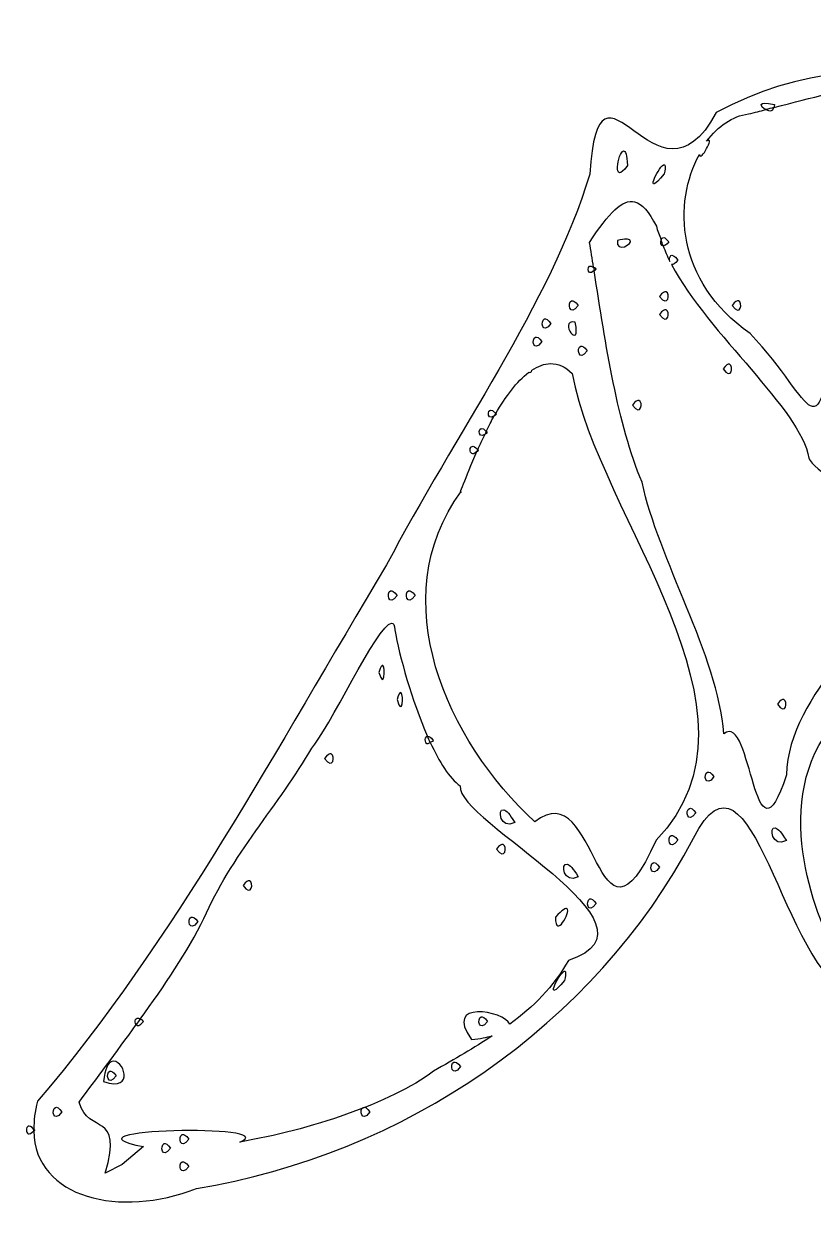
# Model space of a CAD drawing. Extents: x 2 to 648, y -12 to 512.
# Drawn here: x 2.4 to 118.6, y 311.7 to 487.4 of the extents above; entities that cross this region are included whole.
import ezdxf

# ---------------------------------------------------------------- set-up
doc = ezdxf.new("R2010")
doc.units = 0
doc.layers.add('Image', color=7, linetype='CONTINUOUS')

msp = doc.modelspace()

# ---------------------------------------------------------------- linework, layer by layer
at = {"layer": 'Image', "color": 7}
for points in [[(112.83203, 475.116513)], [(90.689453, 468.72198)], [(96.560547, 466.665341)], [(92.324214, 461.241509)], [(91.642578, 455.600888)], [(96.529297, 454.77081)], [(86.285161, 451.600884)], [(83.041016, 446.673154)], [(96.958984, 448.005185)], [(107.625, 446.673154)], [(96.958984, 445.339169)], [(79.041016, 444.005185)], [(83.554688, 443.555966)], [(77.708984, 441.339169)], [(84.375, 440.005185)], [(79.953125, 437.440732)], [(106.29102, 437.339169)], [(92.958984, 432.005185)], [(71.865234, 430.095026)], [(70.478516, 427.466122)], [(69.216797, 424.749324)], [(56.375, 404.00519)], [(59.041016, 404.00519)], [(56.511719, 399.25128)], [(55.267578, 393.0169)], [(57.933594, 389.01689)], [(114.29102, 388.00518)], [(62.236328, 381.69659)], [(47.625, 380.00519)], [(103.04102, 377.33917)], [(73.060547, 371.78621)], [(100.375, 372.00497)], [(113.06055, 369.1202)], [(97.708984, 368.00497)], [(72.958984, 366.67293)], [(82.394531, 363.78643)], [(95.041016, 364.00519)], [(35.625, 361.33917)], [(85.708984, 358.67315)], [(82.384766, 357.24347)], [(27.041016, 356.00519)], [(81.894531, 347.99719)], [(19.542969, 340.98761)], [(69.708984, 341.33899)], [(15.335938, 334.76477)], [(65.708984, 334.67297)], [(15.041016, 333.33899)], [(7.041016, 328.00519)], [(52.375, 328.00519)], [(3.84375, 324.55597)], [(25.708984, 324.00519)], [(23.041016, 322.67315)], [(25.708984, 320.00519)]]:
    msp.add_lwpolyline(points, close=True, dxfattribs=at)
msp.add_lwpolyline([(20, 322.23175), (16.888672, 319.60089), (14.384766, 318.31573)], dxfattribs=at)
for points in [[(173.57812, 457.118466), (158.01465, 478.394834), (128.12373, 487.418835), (104.33984, 474.370419)], [(104.33984, 474.370419), (95.480125, 457.95205), (87.062644, 486.641517), (85.724609, 465.311826)], [(112.83207, 475.116513), (118.73303, 476.628991), (122.98505, 477.881305), (127.05668, 477.889951)], [(109.06641, 474.165341), (110.13175, 474.414666), (110.69364, 474.578144), (111.64062, 474.815732)], [(111.64062, 474.815732), (110.80669, 475.236599), (110.28082, 476.134608), (112.88867, 475.555966)], [(112.83203, 475.116513), (112.41618, 475.009924), (112.07899, 474.925688), (111.64062, 474.815732)], [(111.64062, 474.815732), (112.14534, 474.561064), (112.70161, 474.49226), (112.83203, 475.116513)], [(112.88867, 475.555966), (112.91277, 475.353845), (112.86017, 475.251182), (112.83207, 475.116513)], [(102.92578, 470.155576), (104.59705, 472.375369), (106.74828, 473.857218), (109.06641, 474.165341)], [(101.84961, 468.206357), (101.97818, 466.924495), (104.22909, 471.132158), (102.92578, 470.155576)], [(91.277344, 466.573542), (88.900157, 463.321783), (89.899739, 468.624626), (90.689453, 468.72198)], [(90.689453, 468.72198), (90.952698, 468.75443), (91.194052, 468.207027), (91.277344, 466.573542)], [(109.3125, 441.876279), (98.277832, 449.591099), (98.016595, 461.193908), (101.84961, 468.206357)], [(96.666016, 465.33331), (93.527914, 461.597482), (95.740965, 466.175276), (96.560547, 466.665341)], [(96.560547, 466.665341), (96.833748, 466.828703), (96.952347, 466.537531), (96.666016, 465.33331)], [(85.724609, 465.311826), (79.948085, 446.301846), (65.772058, 426.883926), (55.798828, 407.81964)], [(85.679683, 455.276665), (88.566347, 459.624778), (90.530697, 461.69431), (92.324214, 461.241509)], [(92.324219, 461.241509), (93.400333, 460.969829), (94.414877, 459.790185), (95.529297, 457.651665)], [(95.529297, 457.651665), (95.657397, 457.000716), (95.997767, 456.33069), (96.216797, 455.671197)], [(86.285151, 451.600884), (86.098766, 452.813957), (85.864637, 454.095688), (85.679683, 455.276665)], [(89.777344, 455.555968), (89.536557, 453.540328), (92.203829, 455.112281), (91.642578, 455.600888)], [(91.642578, 455.600888), (91.455494, 455.763779), (90.908873, 455.806998), (89.777344, 455.555968)], [(96.216797, 455.671201), (96.038565, 455.268003), (96.117677, 454.764915), (96.529297, 454.77081)], [(96.216797, 455.671197), (96.377105, 456.033828), (96.696522, 456.228392), (97.333984, 455.333306)], [(96.529297, 454.77081), (96.412544, 455.072088), (96.316374, 455.371369), (96.216797, 455.671201)], [(97.333984, 455.333306), (96.97696, 454.831993), (96.736654, 454.773775), (96.529297, 454.770806)], [(96.529297, 454.770806), (96.828158, 453.999621), (97.090642, 453.234679), (97.490234, 452.456353)], [(97.490234, 452.456353), (97.335673, 453.096967), (97.68077, 454.0507), (98.666016, 452.66729)], [(86.363281, 451.120415), (85.18568, 450.014856), (85.164705, 452.509066), (86.285151, 451.600884)], [(86.285156, 451.600884), (86.309506, 451.442372), (86.338856, 451.279357), (86.363286, 451.120415)], [(86.666021, 451.333306), (86.496519, 451.571307), (86.420927, 451.490848), (86.285161, 451.600884)], [(98.666016, 452.66729), (98.25655, 452.092371), (97.958692, 451.963867), (97.746094, 452.018853)], [(97.746094, 452.018853), (103.30237, 441.623365), (116.69934, 430.799356), (117.98047, 423.524712)], [(93.416016, 419.999322), (89.824632, 428.43622), (88.037515, 440.223979), (86.363281, 451.120415)], [(86.363286, 451.120415), (86.476732, 451.226921), (86.531246, 451.144065), (86.666021, 451.333306)], [(96.958984, 448.005185), (96.746094, 448.079924), (96.425824, 447.931197), (96, 447.33331)], [(84, 445.999326), (82.722548, 444.205622), (82.40228, 446.448938), (83.041016, 446.673154)], [(83.041016, 446.673154), (83.253907, 446.747894), (83.574177, 446.597234), (84, 445.999326)], [(96, 447.33331), (97.277447, 445.539628), (97.597719, 447.780969), (96.958984, 448.005185)], [(107.625, 446.673154), (107.41209, 446.747894), (107.09184, 446.597234), (106.66602, 445.999326)], [(106.66602, 445.999326), (107.94329, 444.205623), (108.26374, 446.448939), (107.625, 446.673154)], [(96.958984, 445.339169), (96.746094, 445.413909), (96.425823, 445.265199), (96, 444.667294)], [(96, 444.667294), (97.277449, 442.873612), (97.597719, 445.114975), (96.958984, 445.339169)], [(80, 443.33331), (78.722553, 441.539627), (78.402281, 443.780969), (79.041016, 444.005185)], [(79.041016, 444.005185), (79.253906, 444.079924), (79.574176, 443.931197), (80, 443.33331)], [(83.554688, 443.555966), (84.55894, 439.029869), (80.867152, 443.877016), (83.554688, 443.555966)], [(122.37695, 444.204404), (118.68453, 423.222456), (119.35966, 431.285794), (109.3125, 441.876279)], [(78.666016, 440.667294), (77.388564, 438.873612), (77.07027, 441.114975), (77.708984, 441.339169)], [(77.708984, 441.339169), (77.921896, 441.413909), (78.240193, 441.265199), (78.666016, 440.667294)], [(85.333984, 439.33331), (84.056555, 437.539627), (83.736285, 439.780969), (84.375, 440.005185)], [(84.375, 440.005185), (84.587912, 440.079925), (84.908182, 439.931194), (85.333984, 439.33331)], [(71.865234, 430.095029), (73.321732, 432.549461), (74.962561, 434.820598), (76.730469, 436.153622)], [(76.730469, 436.153622), (76.971233, 436.112762), (77.11068, 436.197092), (77.173828, 436.448544)], [(77.173828, 436.448544), (78.084539, 437.049406), (79.014002, 437.440246), (79.953125, 437.440732)], [(79.953125, 437.440732), (81.009605, 437.441279), (82.073886, 437.002817), (83.123047, 435.991513)], [(83.123047, 435.991513), (86.972555, 414.725773), (113.51987, 386.049), (95.490234, 367.30597)], [(106.29102, 437.339169), (106.0781, 437.413909), (105.75981, 437.265199), (105.33398, 436.667294)], [(105.33398, 436.667294), (106.61145, 434.873621), (106.92954, 437.114976), (106.29102, 437.339169)], [(71.640625, 429.747372), (70.435068, 428.725725), (70.486259, 431.753048), (71.865234, 430.095029)], [(92.958984, 432.005185), (92.746094, 432.079923), (92.425823, 431.931197), (92, 431.33331)], [(92, 431.33331), (93.277451, 429.539629), (93.59772, 431.78097), (92.958984, 432.005185)], [(70.294922, 427.073544), (69.122034, 426.102957), (69.166794, 428.936173), (70.478516, 427.466122)], [(70.478516, 427.466122), (70.895304, 428.286047), (71.172316, 428.940167), (71.640625, 429.747372)], [(71.865234, 430.095029), (71.793454, 429.974065), (71.711342, 429.869267), (71.640625, 429.747372)], [(71.640625, 429.747372), (71.770323, 429.857287), (71.840389, 429.775212), (72, 429.999326)], [(72, 429.999326), (71.93995, 430.083646), (71.92105, 430.027916), (71.865234, 430.095026)], [(69.216797, 424.749326), (69.568595, 425.537133), (69.878973, 426.238553), (70.294922, 427.073544)], [(70.478516, 427.466122), (70.406466, 427.324422), (70.365281, 427.214789), (70.294922, 427.073544)], [(70.294922, 427.073544), (70.427928, 427.18361), (70.501059, 427.101691), (70.666016, 427.33331)], [(70.666016, 427.33331), (70.582346, 427.450798), (70.553968, 427.38156), (70.478516, 427.466122)], [(69.103516, 424.505185), (67.740822, 423.067503), (67.762524, 426.537768), (69.216797, 424.749326)], [(66.771484, 418.637998), (66.274993, 417.534816), (67.421871, 420.698929), (69.103516, 424.505185)], [(69.216797, 424.749326), (69.179837, 424.666566), (69.139707, 424.587106), (69.103516, 424.505185)], [(69.103516, 424.505185), (69.193586, 424.600205), (69.231612, 424.523555), (69.333984, 424.667294)], [(69.333984, 424.667294), (69.281964, 424.740334), (69.265644, 424.689254), (69.216797, 424.749324)], [(117.98047, 423.524712), (119.50112, 419.849191), (139.57708, 412.110556), (127.60547, 402.440726)], [(105.47656, 382.981746), (104.54422, 394.527486), (95.751184, 408.764596), (93.416016, 419.999322)], [(77.630859, 370.01495), (64.677282, 381.88647), (55.258293, 402.81173), (66.771484, 418.637998)], [(55.798828, 407.81964), (39.618044, 380.97609), (24.750403, 352.81978), (4.412109, 328.91729)], [(57.333984, 403.33331), (56.056535, 401.5396), (55.736283, 403.78097), (56.375, 404.00519)], [(56.375, 404.00519), (56.587913, 404.07989), (56.908188, 403.93119), (57.333984, 403.33331)], [(60, 403.33331), (58.722532, 401.5396), (58.402278, 403.78097), (59.041016, 404.00519)], [(59.041016, 404.00519), (59.253907, 404.07989), (59.574183, 403.93119), (60, 403.33331)], [(127.60547, 402.440726), (129.94184, 400.046696), (114.91046, 389.076376), (114.66602, 376.921196)], [(44.773438, 380.87042), (47.020289, 383.15602), (54.514211, 399.09762), (56.511719, 399.25128)], [(56.511719, 399.25128), (56.797062, 399.27328), (56.970325, 398.9732), (57, 398.26495)], [(57, 398.26495), (57.711666, 394.43071), (59.484358, 387.88793), (61.841797, 382.5794)], [(55.267578, 393.0169), (55.134198, 393.12988), (54.932755, 392.90295), (54.666016, 391.99933)], [(54.666016, 391.99933), (55.466272, 389.28782), (55.667717, 392.67796), (55.267578, 393.0169)], [(57.933594, 389.01689), (57.800214, 389.12987), (57.600745, 388.90294), (57.333984, 387.99932)], [(57.333984, 387.99932), (58.134261, 385.28781), (58.333712, 388.67795), (57.933594, 389.01689)], [(120.79097, 353.04816), (116.78966, 361.82575), (112.40568, 378.96454), (125.95893, 388.37824)], [(114.29102, 388.00518), (114.0781, 388.07988), (113.7598, 387.93118), (113.33398, 387.3333)], [(113.33398, 387.3333), (114.61147, 385.53959), (114.92954, 387.78096), (114.29102, 388.00518)], [(114.66602, 376.921196), (109.80512, 361.898836), (109.66432, 386.299136), (105.47656, 382.981746)], [(100.99023, 367.60284), (109.53786, 384.65558), (114.10561, 347.97344), (124.51953, 344.40948)], [(61.841797, 382.5794), (61.189685, 382.5575), (61.348527, 381.05097), (62.236328, 381.69659)], [(61.841797, 382.5794), (62.050602, 382.5864), (62.299341, 382.5142), (62.666016, 381.99933)], [(62.236328, 381.69659), (62.1002, 381.98432), (61.973812, 382.28214), (61.841797, 382.5794)], [(62.666016, 381.99933), (62.474601, 381.73056), (62.38472, 381.8045), (62.236328, 381.69659)], [(62.236328, 381.69659), (63.555103, 378.90912), (64.991485, 376.4408), (66.640625, 375.30206)], [(28.917969, 355.80011), (32.686058, 364.74667), (40.192811, 372.82471), (44.773438, 380.87042)], [(47.625, 380.00519), (47.412089, 380.07989), (47.091824, 379.93119), (46.666016, 379.33331)], [(46.666016, 379.33331), (47.943425, 377.53958), (48.263712, 379.78097), (47.625, 380.00519)], [(95.490234, 367.30597), (86.543935, 347.48897), (87.007203, 377.47361), (77.630859, 370.01495)], [(104, 376.66729), (102.72253, 374.87377), (102.40228, 377.11495), (103.04102, 377.33917)], [(103.04102, 377.33917), (103.25393, 377.41387), (103.57418, 377.26517), (104, 376.66729)], [(66.640625, 375.30206), (65.973717, 370.10279), (98.168337, 354.67201), (82.595703, 349.638)], [(74.666016, 369.92098), (72.568707, 368.73545), (72.000802, 372.11174), (73.060547, 371.78621)], [(73.060547, 371.78621), (73.413802, 371.67792), (73.947182, 371.15831), (74.666016, 369.92098)], [(101.33398, 371.33309), (100.05674, 369.53937), (99.736289, 371.78075), (100.375, 372.00497)], [(100.375, 372.00497), (100.58791, 372.07967), (100.90816, 371.93097), (101.33398, 371.33309)], [(114.66602, 367.25497), (112.56868, 366.06941), (112.00078, 369.44571), (113.06055, 369.1202)], [(113.06055, 369.1202), (113.4138, 369.0117), (113.94718, 368.49208), (114.66602, 367.25497)], [(27.794922, 316.06769), (58.148758, 321.0097), (86.37539, 339.89459), (100.99023, 367.60284)], [(98.666016, 367.33309), (97.388584, 365.53936), (97.070272, 367.78075), (97.708984, 368.00497)], [(97.708984, 368.00497), (97.921896, 368.07967), (98.240185, 367.93097), (98.666016, 367.33309)], [(72.958984, 366.67293), (72.746093, 366.74763), (72.425817, 366.59703), (72, 365.99911)], [(72, 365.99911), (73.277469, 364.20539), (73.597722, 366.44872), (72.958984, 366.67293)], [(84, 361.9212), (81.902692, 360.73567), (81.334786, 364.11196), (82.394531, 363.78643)], [(82.394531, 363.78643), (82.747787, 363.67814), (83.281187, 363.15853), (84, 361.9212)], [(96, 363.33331), (94.72257, 361.53958), (94.402283, 363.78097), (95.041016, 364.00519)], [(95.041016, 364.00519), (95.253906, 364.07971), (95.57417, 363.93121), (96, 363.33331)], [(35.625, 361.33917), (35.412088, 361.41387), (35.091818, 361.26517), (34.666016, 360.66729)], [(34.666016, 360.66729), (35.943444, 358.87377), (36.263714, 361.11495), (35.625, 361.33917)], [(86.666016, 357.99933), (85.388547, 356.20561), (85.070268, 358.44894), (85.708984, 358.67315)], [(85.708984, 358.67315), (85.921897, 358.74785), (86.240199, 358.59725), (86.666016, 357.99933)], [(80.666016, 355.99933), (80.622326, 352.63674), (82.946719, 356.81728), (82.384766, 357.24347)], [(82.384766, 357.24347), (82.197441, 357.38553), (81.689334, 357.10955), (80.666016, 355.99933)], [(19.542969, 340.98761), (23.058647, 345.87835), (26.479547, 350.96882), (28.917969, 355.80011)], [(28, 355.33331), (26.72257, 353.53958), (26.402283, 355.78097), (27.041016, 356.00519)], [(27.041016, 356.00519), (27.253906, 356.07971), (27.57417, 355.93121), (28, 355.33331)], [(82.595703, 349.638), (80.338044, 345.69583), (77.410277, 342.80732), (73.931641, 340.24347)], [(82, 346.66711), (78.861898, 342.93142), (81.07495, 347.50711), (81.894531, 347.99719)], [(81.894531, 347.99719), (82.167732, 348.16055), (82.286353, 347.87135), (82, 346.66711)], [(73.931641, 340.24347), (73.137626, 342.24367), (63.978157, 343.85943), (68.3125, 337.98761)], [(18.951172, 340.18292), (18.608124, 340.59356), (18.815787, 341.48393), (19.542969, 340.98761)], [(19.542969, 340.98761), (19.334734, 340.69792), (19.159702, 340.47068), (18.951172, 340.18292)], [(20, 340.66729), (19.797038, 340.95228), (19.697561, 340.88209), (19.542969, 340.98761)], [(70.666016, 340.66711), (69.388566, 338.87359), (69.07027, 341.11477), (69.708984, 341.33899)], [(69.708984, 341.33899), (69.921896, 341.41369), (70.240192, 341.26499), (70.666016, 340.66711)], [(10.542969, 328.77667), (12.965546, 332.10533), (15.992935, 336.10069), (18.951172, 340.18292)], [(18.951172, 340.18292), (19.14723, 339.94823), (19.454392, 339.90137), (20, 340.66729)], [(71.326172, 338.513), (68.696151, 336.79476), (65.888049, 335.12872), (62.730469, 333.33331)], [(68.3125, 337.98761), (69.702362, 338.11062), (70.472897, 338.31802), (71.326172, 338.513)], [(14.128906, 331.79211), (18.995123, 330.17612), (16.954682, 335.35168), (15.335938, 334.76477)], [(15.335938, 334.76477), (14.796342, 334.56914), (14.303237, 333.73339), (14.128906, 331.79211)], [(66.666016, 333.99915), (65.388546, 332.20543), (65.070267, 334.44876), (65.708984, 334.67297)], [(65.708984, 334.67297), (65.921897, 334.74767), (66.240198, 334.59707), (66.666016, 333.99915)], [(16, 332.66711), (14.72255, 330.87359), (14.40228, 333.11477), (15.041016, 333.33899)], [(15.041016, 333.33899), (15.253906, 333.41369), (15.574176, 333.26499), (16, 332.66711)], [(62.730469, 333.33331), (56.323678, 328.54268), (44.467755, 324.68366), (34.183594, 322.91143)], [(4.412109, 328.91729), (3.985935, 327.40257), (3.861493, 326.04215), (3.869141, 324.75909)], [(14.384766, 318.31573), (17.068734, 327.68421), (11.925399, 323.75896), (10.542969, 328.77667)], [(8, 327.33331), (6.722576, 325.53958), (6.402297, 327.78097), (7.041016, 328.00519)], [(7.041016, 328.00519), (7.253922, 328.07971), (7.574178, 327.93121), (8, 327.33331)], [(53.333984, 327.33331), (52.056574, 325.53958), (51.736287, 327.78097), (52.375, 328.00519)], [(52.375, 328.00519), (52.587911, 328.07989), (52.908175, 327.93119), (53.333984, 327.33331)], [(3.869141, 324.75909), (2.401247, 326.53372), (2.397269, 322.86474), (3.84375, 324.55597)], [(34.183594, 322.91143), (40.911979, 325.5897), (6.357492, 324.85616), (20, 322.23175)], [(3.84375, 324.55597), (3.84241, 324.61807), (3.869514, 324.69646), (3.869141, 324.75909)], [(4, 324.66729), (3.930298, 324.56939), (3.907748, 324.63079), (3.84375, 324.55597)], [(3.84375, 324.55597), (4.058405, 314.57879), (16.615904, 311.71661), (27.794922, 316.06769)], [(3.869141, 324.75909), (3.923304, 324.69359), (3.94187, 324.74889), (4, 324.66729)], [(26.666016, 323.33331), (25.388585, 321.53958), (25.070273, 323.78097), (25.708984, 324.00519)], [(25.708984, 324.00519), (25.921895, 324.07989), (26.240186, 323.93119), (26.666016, 323.33331)], [(24, 321.99933), (22.722531, 320.20561), (22.402278, 322.44894), (23.041016, 322.67315)], [(23.041016, 322.67315), (23.253907, 322.74785), (23.574183, 322.59725), (24, 321.99933)], [(26.666016, 319.33331), (25.388585, 317.53958), (25.070273, 319.78097), (25.708984, 320.00519)], [(25.708984, 320.00519), (25.921895, 320.07989), (26.240186, 319.93119), (26.666016, 319.33331)]]:
    msp.add_open_spline(points, degree=3, dxfattribs=at)

doc.saveas('drawing.dxf')
